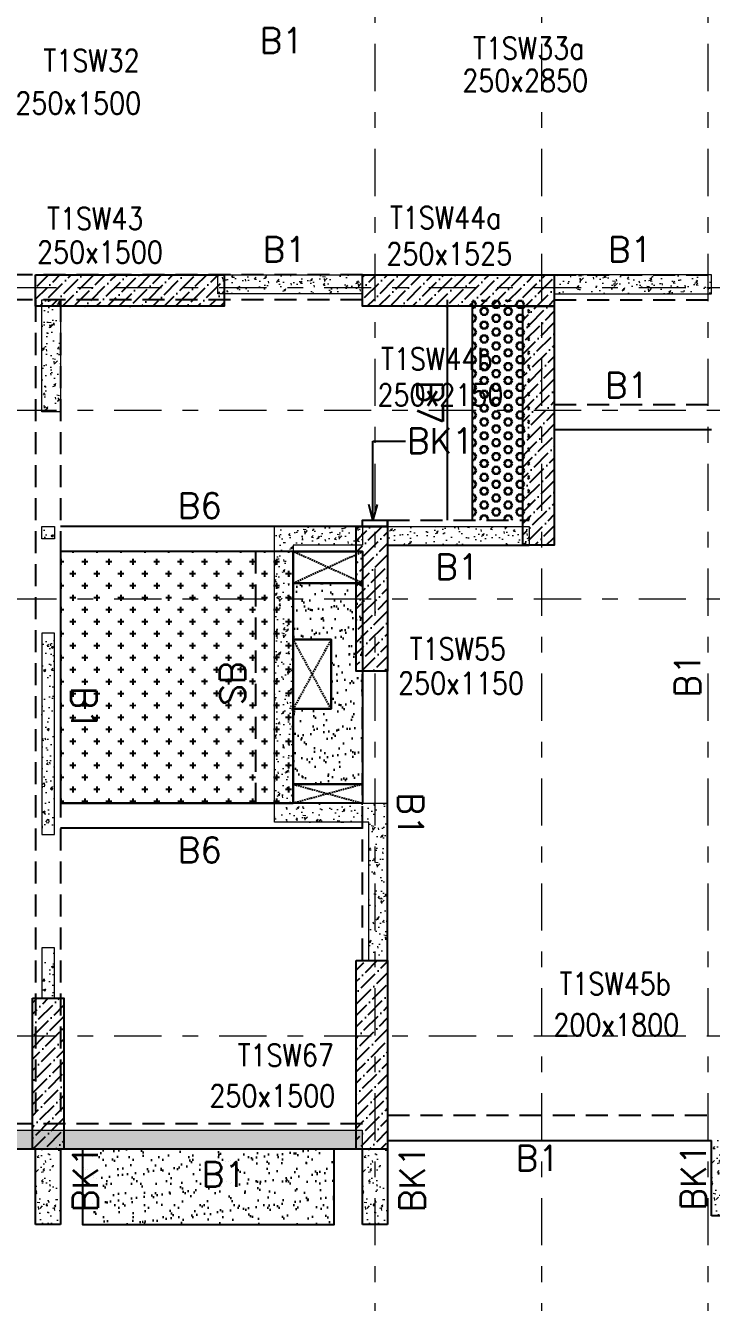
# Model space of a CAD drawing. Header units: millimetres. Extents: x 1078357 to 1340092, y -4684019 to -4550360.
# Drawn here: x 1121396 to 1126851, y -4590830 to -4580680 of the extents above; entities that cross this region are included whole.
import ezdxf

# ---------------------------------------------------------------- set-up
doc = ezdxf.new("R2010")
doc.units = ezdxf.units.MM
for name, pattern in [('CONTINOUS', [0]), ('DGN STYLE 7', [8.34, 3.75, -1.67, 1.25, -1.67]), ('HIDDEN', [0.375, 0.25, -0.125]), ('New Retail block$0$CONTINOUS', [0])]:
    doc.linetypes.add(name, pattern=pattern)
doc.layers.get('0').update_dxf_attribs({"lineweight": 0})
for name, color, linetype in [('DROP SLAB', 8, 'Continuous'), ('S-BEAM', 3, 'Continuous'), ('S-BEAM-IDEN', 6, 'Continuous'), ('S-COL_STOP', 12, 'Continuous'), ('S-CUTOUT', 8, 'Continuous'), ('S-SLAB-PROJECTION', 2, 'New Retail block$0$CONTINOUS'), ('S-SLAB-STOP', 8, 'New Retail block$0$CONTINOUS')]:
    doc.layers.add(name, color=color, linetype=linetype)
for name, color, linetype, lineweight in [('GRID LINE', 8, 'Continuous', 0), ('HATCH', 8, 'Continuous', 30), ('S-COL-IDEN', 30, 'Continuous', 25), ('S-NON STR RCC WALL', 8, 'Continuous', 0)]:
    doc.layers.add(name, color=color, linetype=linetype, lineweight=lineweight)
doc.styles.add('Roman', font='romans')
doc.styles.add('ROMANS', font='romans.shx', dxfattribs={"width": 0.85})
doc.dimstyles.new('HARESH', dxfattribs={"dimtxt": 150, "dimasz": 75, "dimexe": 0, "dimexo": 0, "dimgap": 25, "dimtad": 1, "dimdec": 0, "dimdsep": 46, "dimtxsty": 'Roman', "dimblk": 'OBLIQUE', "dimcen": 225, "dimdle": 25, "dimclrd": 2, "dimclre": 2, "dimclrt": 7, "dimadec": 8, "dimazin": 1, "dimtfac": 1, "dimtdec": 0, "dimtmove": 0, "dimatfit": 0, "dimfxl": 1, "dimlwd": -1, "dimlwe": -1, "dimarcsym": 0})
pattern_1 = [(50, (-5225719.91, 23613938.34), (182.184669, -15.93908554), [19.05, -209.55]), (355, (-5225719.9, 23613938.34), (-35.2434214, 191.0568452), [15.24, -167.6405842]), (100.4514447, (-5225704.73, 23613937.02), (146.9412471, 175.1177519), [16.1900088, -178.0902446]), (46.1842, (-5225719.9, 23613989.14), (271.0790409, -42.042328), [28.575, -314.325]), (96.6355576, (-5225697.32, 23613985.64), (237.404134, 247.4261246), [24.2850231, -267.1356082]), (351.1841512, (-5225719.9, 23613989.14), (237.404134, 247.4261246), [22.859967, -251.459732]), (21, (-5225694.51, 23613976.44), (151.6143913, -102.2651982), [19.05, -209.55]), (326, (-5225694.5, 23613976.44), (61.8020283, 184.1879661), [15.24, -167.64]), (71.451445, (-5225681.87, 23613967.92), (213.4164193, 81.9227689), [16.1900088, -178.0899376]), (37.5, (-5225719.91, 23613938.345), (3.08860325, 84.55503887), [0, -165.608, 0, -170.18, 0, -168.275]), (7.5, (-5225719.91, 23613938.345), (66.8196625, 100.18057482), [0, -97.028, 0, -161.798, 0, -64.135]), (327.5, (-5225776.55, 23613938.345), (135.59059517, -5.728744), [0, -63.5, 0, -198.12, 0, -262.89]), (317.5, (-5225801.95, 23613938.34), (148.1291814, 25.42649103), [0, -82.55, 0, -131.572, 0, -186.69])]
pattern_2 = [(45, (2236684.96, -9406181.02), (33.67596045, 123.4785217), [158.75, -31.75, 0, -31.75])]
pattern_3 = [(45, (2292446.56, -9444012.59), (33.67596045, 123.4785217), [158.75, -31.75, 0, -31.75])]

# ---------------------------------------------------------------- blocks, each defined once
blk = doc.blocks.new('_Oblique')
at = {"color": 0, "linetype": 'ByBlock', "lineweight": -2}
blk.add_line((-0.5, -0.5), (0.5, 0.5), dxfattribs=at)

msp = doc.modelspace()

# ---------------------------------------------------------------- hatches: boundary and pattern name
at = {"layer": 'DROP SLAB'}
h = msp.add_hatch(dxfattribs=at)
h.set_pattern_fill('CROSS', color=8, scale=15, angle=0.03079)
h.set_pattern_definition([(180.03079016, (-12025763.74, 51620167.61), (-95.19879988, -95.30117261), [47.625, -142.875]), (270.03079016, (-12025787.56, 51620191.41), (95.30117261, -95.19879988), [47.625, -142.875])])
h.paths.add_polyline_path([(1123525.4, -4584861.5), (1121675.4, -4584861.5), (1121675.4, -4586861.3), (1123525.4, -4586861.3)])
at = {"layer": 'HATCH', "ltscale": 1000}
h = msp.add_hatch(dxfattribs=at)
h.set_pattern_fill('HEX', color=8, scale=10, angle=180)
h.set_pattern_definition([(180, (-1078073.835, 4976331.894), (-7e-15, -54.99261315), [31.75, -63.5]), (300, (-1078073.835, 4976331.894), (47.625, 27.49630658), [31.75, -63.5]), (240, (-1078105.585, 4976331.894), (47.625, -27.49630658), [31.75, -63.5])])
h.paths.add_polyline_path([(1125400.2, -4584611.5), (1124950.2, -4584611.5), (1124950.6, -4582861.5), (1125400.6, -4582861.5)])
at = {"layer": 'HATCH'}
h = msp.add_hatch(dxfattribs=at)
h.set_pattern_fill('AR-SAND', color=8, scale=3, angle=359.97015)
h.set_pattern_definition([(37.47015413, (-3898307.76, 18781897.14), (-4.72361136, 146.8264517), [0, -115.824, 0, -129.54, 0, -123.825]), (7.4701541, (-3898307.76, 18781897.14), (134.9689868, 214.9772528), [0, -62.484, 0, -104.394, 0, -40.005]), (327.4701541, (-3898401.49, 18781897.19), (237.2979035, 0.3075449), [0, -38.1, 0, -137.16, 0, -179.07]), (317.4701541, (-3898401.49, 18781897.19), (229.1017424, 66.759465), [0, -19.05, 0, -89.916, 0, -102.87])])
h.paths.add_polyline_path([(1124075.4, -4586711.5), (1123525.4, -4586711.5), (1123525.4, -4586111.4), (1123825.4, -4586111.4), (1123825.4, -4585561.5), (1123525.4, -4585561.5), (1123525.4, -4585111.5), (1124075.4, -4585111.5)])
h = msp.add_hatch(dxfattribs=at)
h.set_pattern_fill('AR-SAND', color=8, scale=3, angle=179.97015)
h.set_pattern_definition([(37.47015413, (-3909182.55, 18781897.14), (-4.72361136, 146.8264517), [0, -115.824, 0, -129.54, 0, -123.825]), (7.4701541, (-3909182.55, 18781897.14), (134.9689868, 214.9772528), [0, -62.484, 0, -104.394, 0, -40.005]), (327.4701541, (-3909276.28, 18781897.19), (237.2979035, 0.3075449), [0, -38.1, 0, -137.16, 0, -179.07]), (317.4701541, (-3909276.28, 18781897.19), (229.1017424, 66.759465), [0, -19.05, 0, -89.916, 0, -102.87])])
h.paths.add_polyline_path([(1123850.4, -4589611.5), (1121850.4, -4589611.5), (1121850.4, -4590211.5), (1123850.4, -4590211.5)])
at = {"layer": 'S-COL_STOP', "lineweight": 25}
h = msp.add_hatch(dxfattribs=at)
h.set_pattern_fill('ANSI36', color=8, scale=20)
h.set_pattern_definition(pattern_3)
h.paths.add_polyline_path([(1121475.6, -4582661.5), (1122975.6, -4582661.5), (1122975.6, -4582911.5), (1121475.6, -4582911.5)])
h = msp.add_hatch(dxfattribs=at)
h.set_pattern_fill('ANSI36', color=8, scale=20)
h.set_pattern_definition(pattern_3)
h.paths.add_polyline_path([(1124075.6, -4582661.5), (1125600.6, -4582661.5), (1125600.6, -4582911.5), (1124075.6, -4582911.5)])
h = msp.add_hatch(dxfattribs=at)
h.set_pattern_fill('ANSI36', color=8, scale=20)
h.set_pattern_definition(pattern_3)
h.paths.add_polyline_path([(1125350.6, -4582911.5), (1125600.6, -4582911.5), (1125600.6, -4584811.5), (1125350.6, -4584811.5)])
h = msp.add_hatch(dxfattribs=at)
h.set_pattern_fill('ANSI36', color=8, scale=20)
h.set_pattern_definition(pattern_2)
h.paths.add_polyline_path([(1124025.6, -4584661.5), (1124275.6, -4584661.5), (1124275.6, -4585811.5), (1124025.6, -4585811.5)])
h = msp.add_hatch(dxfattribs=at)
h.set_pattern_fill('ANSI36', color=8, scale=20)
h.set_pattern_definition(pattern_2)
h.paths.add_polyline_path([(1124025.6, -4588111.5), (1124275.6, -4588111.5), (1124275.6, -4589611.5), (1124025.6, -4589611.5)])
h = msp.add_hatch(dxfattribs=at)
h.set_pattern_fill('ANSI36', color=8, scale=20)
h.set_pattern_definition(pattern_3)
h.paths.add_polyline_path([(1121700.6, -4588411.5), (1121700.6, -4589611.3), (1121450.6, -4589611.3), (1121450.6, -4588411.5)])
at = {"layer": 'S-NON STR RCC WALL'}
h = msp.add_hatch(dxfattribs=at)
h.set_pattern_fill('AR-CONC', color=256, angle=180)
h.set_pattern_definition([(50, (-5232784.65, 23613938.34), (182.184669, -15.93908554), [19.05, -209.55]), (355, (-5232784.65, 23613938.34), (-35.2434214, 191.0568452), [15.24, -167.6405842]), (100.4514447, (-5232769.47, 23613937.01), (146.9412471, 175.1177519), [16.1900088, -178.0902446]), (46.1842, (-5232784.65, 23613989.14), (271.0790409, -42.042328), [28.575, -314.325]), (96.6355576, (-5232762.06, 23613985.63), (237.404134, 247.4261246), [24.2850231, -267.1356082]), (351.1841512, (-5232784.65, 23613989.14), (237.404134, 247.4261246), [22.859967, -251.459732]), (21, (-5232759.25, 23613976.44), (151.6143913, -102.2651982), [19.05, -209.55]), (326, (-5232759.25, 23613976.44), (61.8020283, 184.1879661), [15.24, -167.64]), (71.451445, (-5232746.62, 23613967.92), (213.4164193, 81.9227689), [16.1900088, -178.0899376]), (37.5, (-5232784.653, 23613938.34), (3.08860325, 84.55503887), [0, -165.608, 0, -170.18, 0, -168.275]), (7.5, (-5232784.65, 23613938.34), (66.8196625, 100.18057482), [0, -97.028, 0, -161.798, 0, -64.135]), (327.5, (-5232841.295, 23613938.34), (135.59059517, -5.728744), [0, -63.5, 0, -198.12, 0, -262.89]), (317.5, (-5232866.7, 23613938.34), (148.1291814, 25.42649103), [0, -82.55, 0, -131.572, 0, -186.69])])
h.paths.add_polyline_path([(1122925.4, -4582661.5), (1124075.4, -4582661.5), (1124075.4, -4582811.5), (1122925.4, -4582811.5)])
h = msp.add_hatch(dxfattribs=at)
h.set_pattern_fill('AR-CONC', color=256)
h.set_pattern_definition([(50, (-6322944.62, 28298007.53), (182.184669, -15.93908554), [19.05, -209.55]), (355, (-6322944.62, 28298007.53), (-35.2434214, 191.0568452), [15.24, -167.6405842]), (100.4514447, (-6322929.44, 28298006.2), (146.9412471, 175.1177519), [16.1900088, -178.0902446]), (46.1842, (-6322944.62, 28298058.33), (271.0790409, -42.042328), [28.575, -314.325]), (96.6355576, (-6322922.03, 28298054.83), (237.404134, 247.4261246), [24.2850231, -267.1356082]), (351.1841512, (-6322944.62, 28298058.33), (237.404134, 247.4261246), [22.859967, -251.459732]), (21, (-6322919.22, 28298045.63), (151.6143913, -102.2651982), [19.05, -209.55]), (326, (-6322919.22, 28298045.63), (61.8020283, 184.1879661), [15.24, -167.64]), (71.451445, (-6322906.59, 28298037.11), (213.4164193, 81.9227689), [16.1900088, -178.0899376]), (37.5, (-6322944.623, 28298007.53), (3.08860325, 84.55503887), [0, -165.608, 0, -170.18, 0, -168.275]), (7.5, (-6322944.62, 28298007.53), (66.8196625, 100.18057482), [0, -97.028, 0, -161.798, 0, -64.135]), (327.5, (-6323001.265, 28298007.53), (135.59059517, -5.72874399), [0, -63.5, 0, -198.12, 0, -262.89]), (317.5, (-6323026.67, 28298007.53), (148.1291814, 25.42649103), [0, -82.55, 0, -131.572, 0, -186.69])])
h.paths.add_polyline_path([(1126850.4, -4582661.4), (1125600.3, -4582661.4), (1125600.3, -4582811.4), (1126850.4, -4582811.4)])
h = msp.add_hatch(dxfattribs=at)
h.set_pattern_fill('AR-CONC', color=256, angle=180)
h.set_pattern_definition([(50, (-6330009.37, 28294667.5), (182.184669, -15.93908554), [19.05, -209.55]), (355, (-6330009.37, 28294667.5), (-35.2434214, 191.0568452), [15.24, -167.6405842]), (100.4514447, (-6329994.19, 28294666.17), (146.9412471, 175.1177519), [16.1900088, -178.0902446]), (46.1842, (-6330009.37, 28294718.3), (271.0790409, -42.042328), [28.575, -314.325]), (96.6355576, (-6329986.78, 28294714.8), (237.404134, 247.4261246), [24.2850231, -267.1356082]), (351.1841512, (-6330009.37, 28294718.3), (237.404134, 247.4261246), [22.859967, -251.459732]), (21, (-6329983.97, 28294705.6), (151.6143913, -102.2651982), [19.05, -209.55]), (326, (-6329983.97, 28294705.6), (61.8020283, 184.1879661), [15.24, -167.64]), (71.451445, (-6329971.33, 28294697.08), (213.4164193, 81.9227689), [16.1900088, -178.0899376]), (37.5, (-6330009.37, 28294667.5), (3.08860325, 84.55503887), [0, -165.608, 0, -170.18, 0, -168.275]), (7.5, (-6330009.37, 28294667.5), (66.8196625, 100.18057482), [0, -97.028, 0, -161.798, 0, -64.135]), (327.5, (-6330066.01, 28294667.5), (135.59059517, -5.72874399), [0, -63.5, 0, -198.12, 0, -262.89]), (317.5, (-6330091.41, 28294667.5), (148.1291814, 25.42649103), [0, -82.55, 0, -131.572, 0, -186.69])])
h.paths.add_polyline_path([(1121525.4, -4582861.5), (1121675.4, -4582861.5), (1121675.4, -4583751.4), (1121525.4, -4583751.4)])
h = msp.add_hatch(dxfattribs=at)
h.set_pattern_fill('AR-CONC', color=256, angle=180)
h.set_pattern_definition([(50, (2218800.31, -9075725.49), (182.184669, -15.9390855), [19.05, -209.55]), (355, (2218800.31, -9075725.49), (-35.2434214, 191.056845), [15.24, -167.640584]), (100.4514447, (2218815.5, -9075726.82), (146.941247, 175.117752), [16.190009, -178.0902446]), (46.1842, (2218800.31, -9075674.69), (271.079041, -42.042328), [28.575, -314.325]), (96.6355576, (2218822.9, -9075678.2), (237.404134, 247.426125), [24.285023, -267.135608]), (351.184151, (2218800.3, -9075674.7), (237.404134, 247.426125), [22.859967, -251.459732]), (21, (2218825.71, -9075687.39), (151.6143913, -102.265198), [19.05, -209.55]), (326, (2218825.71, -9075687.39), (61.802028, 184.187966), [15.24, -167.64]), (71.451445, (2218838.35, -9075695.91), (213.416419, 81.922769), [16.190009, -178.0899376]), (37.5, (2218800.31, -9075725.49), (3.08860325, 84.5550389), [0, -165.608, 0, -170.18, 0, -168.275]), (7.5, (2218800.31, -9075725.49), (66.8196625, 100.1805748), [0, -97.028, 0, -161.798, 0, -64.135]), (327.5, (2218743.67, -9075725.49), (135.5905952, -5.728744), [0, -63.5, 0, -198.12, 0, -262.89]), (317.5, (2218718.27, -9075725.49), (148.1291814, 25.426491), [0, -82.55, 0, -131.572, 0, -186.69])])
h.paths.add_polyline_path([(1121525.4, -4584661.3), (1121625.4, -4584661.3), (1121625.4, -4584761.3), (1121525.4, -4584761.3)])
h = msp.add_hatch(dxfattribs=at)
h.set_pattern_fill('AR-CONC', color=256)
h.set_pattern_definition(pattern_1)
h.paths.add_polyline_path([(1123375.4, -4587011.3), (1123375.4, -4584661.3), (1124075.4, -4584661.3), (1124075.4, -4584811.3), (1123525.4, -4584811.3), (1123525.4, -4586861.3), (1124275.4, -4586861.3), (1124275.4, -4588111.4), (1124125.4, -4588111.4), (1124125.4, -4587011.3)])
h = msp.add_hatch(dxfattribs=at)
h.set_pattern_fill('AR-CONC', color=256)
h.set_pattern_definition(pattern_1)
h.paths.add_polyline_path([(1125400.4, -4584811.3), (1124275.4, -4584811.3), (1124275.4, -4584661.3), (1125400.4, -4584661.3)])
h = msp.add_hatch(dxfattribs=at)
h.set_pattern_fill('AR-CONC', color=256, angle=180)
h.set_pattern_definition([(50, (2218813.53, -9074360.82), (182.184669, -15.9390855), [19.05, -209.55]), (355, (2218813.53, -9074360.82), (-35.2434214, 191.056845), [15.24, -167.640584]), (100.4514447, (2218828.7, -9074362.15), (146.941247, 175.117752), [16.190009, -178.0902446]), (46.1842, (2218813.53, -9074310.02), (271.079041, -42.042328), [28.575, -314.325]), (96.6355576, (2218836.12, -9074313.53), (237.404134, 247.426125), [24.285023, -267.135608]), (351.184151, (2218813.53, -9074310.02), (237.404134, 247.426125), [22.859967, -251.459732]), (21, (2218838.93, -9074322.72), (151.6143913, -102.265198), [19.05, -209.55]), (326, (2218838.93, -9074322.72), (61.802028, 184.187966), [15.24, -167.64]), (71.451445, (2218851.56, -9074331.24), (213.416419, 81.922769), [16.190009, -178.0899376]), (37.5, (2218813.527, -9074360.82), (3.08860325, 84.5550389), [0, -165.608, 0, -170.18, 0, -168.275]), (7.5, (2218813.53, -9074360.82), (66.8196625, 100.1805748), [0, -97.028, 0, -161.798, 0, -64.135]), (327.5, (2218756.885, -9074360.82), (135.5905952, -5.728744), [0, -63.5, 0, -198.12, 0, -262.89]), (317.5, (2218731.48, -9074360.82), (148.1291814, 25.426491), [0, -82.55, 0, -131.572, 0, -186.69])])
h.paths.add_polyline_path([(1121525.4, -4587111.3), (1121625.4, -4587111.3), (1121625.4, -4585511.3), (1121525.4, -4585511.3)])
h = msp.add_hatch(dxfattribs=at)
h.set_pattern_fill('AR-CONC', color=256, angle=180)
h.set_pattern_definition([(50, (1121588.81, -4390341.64), (182.18467, -15.93909), [19.05, -209.55]), (355, (1121588.81, -4390341.64), (-35.24342, 191.05685), [15.24, -167.64058]), (100.45144, (1121604, -4390342.96), (146.94125, 175.11775), [16.19001, -178.09024]), (46.1842, (1121588.8, -4390290.84), (271.07904, -42.04233), [28.575, -314.325]), (96.63556, (1121611.4, -4390294.34), (237.40413, 247.42612), [24.28502, -267.1356]), (351.18415, (1121588.8, -4390290.84), (237.40413, 247.42612), [22.85997, -251.45973]), (21, (1121614.21, -4390303.54), (151.61439, -102.2652), [19.05, -209.55]), (326, (1121614.21, -4390303.54), (61.80203, 184.18797), [15.24, -167.64]), (71.45144, (1121626.85, -4390312.06), (213.41642, 81.92277), [16.19001, -178.08994]), (37.5, (1121588.81, -4390341.636), (3.088603, 84.555039), [0, -165.608, 0, -170.18, 0, -168.275]), (7.5, (1121588.81, -4390341.64), (66.819663, 100.180575), [0, -97.028, 0, -161.798, 0, -64.135]), (327.5, (1121532.17, -4390341.636), (135.590595, -5.728744), [0, -63.5, 0, -198.12, 0, -262.89]), (317.5, (1121506.77, -4390341.64), (148.12918, 25.42649), [0, -82.55, 0, -131.572, 0, -186.69])])
h.paths.add_polyline_path([(1121525.4, -4588411.8), (1121625.4, -4588411.8), (1121625.4, -4588011.3), (1121525.4, -4588011.3)])
h = msp.add_hatch(dxfattribs=at)
h.set_pattern_fill('AR-CONC', color=256)
h.set_pattern_definition([(50, (-6322944.62, 28297957.53), (182.184669, -15.93908554), [19.05, -209.55]), (355, (-6322944.62, 28297957.53), (-35.2434214, 191.0568452), [15.24, -167.6405842]), (100.4514447, (-6322929.44, 28297956.2), (146.9412471, 175.1177519), [16.1900088, -178.0902446]), (46.1842, (-6322944.62, 28298008.33), (271.0790409, -42.042328), [28.575, -314.325]), (96.6355576, (-6322922.03, 28298004.83), (237.404134, 247.4261246), [24.2850231, -267.1356082]), (351.1841512, (-6322944.62, 28298008.33), (237.404134, 247.4261246), [22.859967, -251.459732]), (21, (-6322919.22, 28297995.63), (151.6143913, -102.2651982), [19.05, -209.55]), (326, (-6322919.22, 28297995.63), (61.8020283, 184.1879661), [15.24, -167.64]), (71.451445, (-6322906.59, 28297987.11), (213.4164193, 81.9227689), [16.1900088, -178.0899376]), (37.5, (-6322944.623, 28297957.53), (3.08860325, 84.55503887), [0, -165.608, 0, -170.18, 0, -168.275]), (7.5, (-6322944.62, 28297957.53), (66.8196625, 100.18057482), [0, -97.028, 0, -161.798, 0, -64.135]), (327.5, (-6323001.265, 28297957.53), (135.59059517, -5.72874399), [0, -63.5, 0, -198.12, 0, -262.89]), (317.5, (-6323026.67, 28297957.53), (148.1291814, 25.42649103), [0, -82.55, 0, -131.572, 0, -186.69])])
h.paths.add_polyline_path([(1124072.5, -4589611.3), (1119075.4, -4589611.3), (1119075.4, -4589461.3), (1124072.5, -4589461.3)])
h = msp.add_hatch(dxfattribs=at)
h.set_pattern_fill('AR-CONC', color=256, angle=180)
h.set_pattern_definition([(50, (-8503321.86, 37649565.84), (182.184669, -15.93908554), [19.05, -209.55]), (355, (-8503321.86, 37649565.84), (-35.2434214, 191.0568452), [15.24, -167.6405842]), (100.4514447, (-8503306.68, 37649564.51), (146.9412471, 175.1177519), [16.1900088, -178.0902446]), (46.1842, (-8503321.86, 37649616.64), (271.0790409, -42.0423279), [28.575, -314.325]), (96.6355576, (-8503299.27, 37649613.14), (237.404134, 247.4261246), [24.2850231, -267.1356082]), (351.1841512, (-8503321.86, 37649616.64), (237.404134, 247.4261246), [22.859967, -251.459732]), (21, (-8503296.46, 37649603.94), (151.61439127, -102.2651982), [19.05, -209.55]), (326, (-8503296.46, 37649603.94), (61.80202835, 184.1879661), [15.24, -167.64]), (71.451445, (-8503283.83, 37649595.42), (213.4164193, 81.9227689), [16.1900088, -178.0899376]), (37.5, (-8503321.86, 37649565.84), (3.08860325, 84.55503887), [0, -165.608, 0, -170.18, 0, -168.275]), (7.5, (-8503321.86, 37649565.84), (66.81966251, 100.18057482), [0, -97.028, 0, -161.798, 0, -64.135]), (327.5, (-8503378.503, 37649565.84), (135.59059517, -5.72874399), [0, -63.5, 0, -198.12, 0, -262.89]), (317.5, (-8503403.9, 37649565.84), (148.1291814, 25.42649103), [0, -82.55, 0, -131.572, 0, -186.69])])
h.paths.add_polyline_path([(1127050.4, -4589541.4), (1126850.4, -4589541.4), (1126850.4, -4590141.4), (1127050.4, -4590141.4), (1127050.4, -4590141.4), (1127050.4, -4589541.5)], is_closed=False)
h = msp.add_hatch(dxfattribs=at)
h.set_pattern_fill('AR-CONC', color=256, angle=180)
h.set_pattern_definition([(50, (-8508696.85, 37649495.84), (182.184669, -15.93908554), [19.05, -209.55]), (355, (-8508696.85, 37649495.84), (-35.2434214, 191.0568452), [15.24, -167.6405842]), (100.4514447, (-8508681.66, 37649494.51), (146.9412471, 175.1177519), [16.1900088, -178.0902446]), (46.1842, (-8508696.85, 37649546.64), (271.0790409, -42.0423279), [28.575, -314.325]), (96.6355576, (-8508674.26, 37649543.14), (237.404134, 247.4261246), [24.2850231, -267.1356082]), (351.1841512, (-8508696.85, 37649546.64), (237.404134, 247.4261246), [22.859967, -251.459732]), (21, (-8508671.45, 37649533.94), (151.61439127, -102.2651982), [19.05, -209.55]), (326, (-8508671.45, 37649533.94), (61.80202835, 184.1879661), [15.24, -167.64]), (71.451445, (-8508658.81, 37649525.42), (213.4164193, 81.9227689), [16.1900088, -178.0899376]), (37.5, (-8508696.846, 37649495.84), (3.08860325, 84.55503887), [0, -165.608, 0, -170.18, 0, -168.275]), (7.5, (-8508696.85, 37649495.84), (66.81966251, 100.18057482), [0, -97.028, 0, -161.798, 0, -64.135]), (327.5, (-8508753.49, 37649495.84), (135.59059517, -5.72874399), [0, -63.5, 0, -198.12, 0, -262.89]), (317.5, (-8508778.89, 37649495.84), (148.1291814, 25.42649103), [0, -82.55, 0, -131.572, 0, -186.69])])
h.paths.add_polyline_path([(1121675.4, -4589611.4), (1121475.4, -4589611.4), (1121475.4, -4590211.4), (1121675.4, -4590211.4), (1121675.4, -4590211.4), (1121675.4, -4589611.5)], is_closed=False)
h = msp.add_hatch(dxfattribs=at)
h.set_pattern_fill('AR-CONC', color=256, angle=180)
h.set_pattern_definition([(50, (-8506096.85, 37649495.84), (182.184669, -15.93908554), [19.05, -209.55]), (355, (-8506096.85, 37649495.84), (-35.2434214, 191.0568452), [15.24, -167.6405842]), (100.4514447, (-8506081.66, 37649494.51), (146.9412471, 175.1177519), [16.1900088, -178.0902446]), (46.1842, (-8506096.85, 37649546.64), (271.0790409, -42.0423279), [28.575, -314.325]), (96.6355576, (-8506074.26, 37649543.14), (237.404134, 247.4261246), [24.2850231, -267.1356082]), (351.1841512, (-8506096.85, 37649546.64), (237.404134, 247.4261246), [22.859967, -251.459732]), (21, (-8506071.45, 37649533.94), (151.61439127, -102.2651982), [19.05, -209.55]), (326, (-8506071.45, 37649533.94), (61.80202835, 184.1879661), [15.24, -167.64]), (71.451445, (-8506058.81, 37649525.42), (213.4164193, 81.9227689), [16.1900088, -178.0899376]), (37.5, (-8506096.846, 37649495.84), (3.08860325, 84.55503887), [0, -165.608, 0, -170.18, 0, -168.275]), (7.5, (-8506096.85, 37649495.84), (66.81966251, 100.18057482), [0, -97.028, 0, -161.798, 0, -64.135]), (327.5, (-8506153.49, 37649495.84), (135.59059517, -5.72874399), [0, -63.5, 0, -198.12, 0, -262.89]), (317.5, (-8506178.89, 37649495.84), (148.1291814, 25.42649103), [0, -82.55, 0, -131.572, 0, -186.69])])
h.paths.add_polyline_path([(1124275.4, -4589611.4), (1124075.4, -4589611.4), (1124075.4, -4590211.4), (1124275.4, -4590211.4), (1124275.4, -4590211.4), (1124275.4, -4589611.5)], is_closed=False)

# ---------------------------------------------------------------- linework, layer by layer
at = {"layer": 'GRID LINE', "linetype": 'DGN STYLE 7', "ltscale": 100, "elevation": 0}
for points in [[(1124175.4, -4592877.8), (1124175.4, -4570606.9)], [(1125500.4, -4592877.8), (1125500.4, -4570606.9)], [(1126825.4, -4592877.8), (1126825.4, -4570606.9)], [(1111260.2, -4582761.5), (1206623.6, -4582761.5)], [(1111260.2, -4583736.5), (1206623.6, -4583736.5)], [(1111260.2, -4585236.5), (1206623.6, -4585236.5)], [(1111260.2, -4588711.5), (1206623.6, -4588711.5)]]:
    msp.add_lwpolyline(points, dxfattribs=at)
at = {"layer": 'S-BEAM', "linetype": 'HIDDEN', "ltscale": 700}
for p, q in [((1124075.4, -4582661.5, 0), (1116525.4, -4582661.5, 0)), ((1125600.3, -4582661.4, 0), (1126850.4, -4582661.4, 0)), ((1124075.4, -4582861.5, 0), (1119075.4, -4582861.5, 0)), ((1121475.4, -4582861.5, 0), (1121475.4, -4589311.4, 0)), ((1121675.4, -4582861.5, 0), (1121675.4, -4589311.4, 0)), ((1125600.3, -4582861.4, 0), (1126850.4, -4582861.4, 0)), ((1125600.3, -4583691.5, 0), (1126850.4, -4583691.5, 0)), ((1124275.4, -4584611.5, 0), (1125400.6, -4584611.5, 0)), ((1123225.4, -4584861.5, 0), (1123225.4, -4586861.3, 0)), ((1124075.4, -4588111.4, 0), (1124075.4, -4585811.4, 0)), ((1124275.3, -4589341.5, 0), (1126850.6, -4589341.5, 0)), ((1124075.4, -4589411.4, 0), (1119075.4, -4589411.4, 0))]:
    msp.add_line(p, q, dxfattribs=at)
at = {"layer": 'S-BEAM', "ltscale": 700}
for p, q in [((1124750.3, -4584611.5, 0), (1124750.3, -4582861.5, 0)), ((1124075.3, -4584661.5, 0), (1121675.5, -4584661.5, 0)), ((1124075.5, -4587061.3, 0), (1121675.5, -4587061.3, 0))]:
    msp.add_line(p, q, dxfattribs=at)
at = {"layer": 'S-BEAM', "linetype": 'Continuous', "ltscale": 700}
for p, q in [((1124950.3, -4584611.5, 0), (1124950.3, -4582872.1, 0)), ((1125600.3, -4583891.5, 0), (1126850.4, -4583891.5, 0)), ((1124275.4, -4584661.3, 0), (1124275.4, -4584611.3, 0)), ((1124075.3, -4584861.5, 0), (1121675.5, -4584861.5, 0)), ((1123525.4, -4586861.3, 0), (1123525.4, -4584861.5, 0)), ((1124075.5, -4586861.3, 0), (1121675.5, -4586861.3, 0)), ((1124275.3, -4589541.5, 0), (1126850.4, -4589541.5, 0))]:
    msp.add_line(p, q, dxfattribs=at)
at = {"layer": 'S-BEAM', "linetype": 'ByBlock', "ltscale": 700}
msp.add_line((1123525.4, -4584861.5, 0), (1123525.4, -4586861.3, 0), dxfattribs=at)
at = {"layer": 'S-BEAM', "linetype": 'CONTINOUS', "ltscale": 700}
for p, q in [((1124275.4, -4584811.5, 0), (1125400.6, -4584811.5, 0)), ((1124275.4, -4588111.4, 0), (1124275.4, -4585811.4, 0)), ((1126850.4, -4590141.5, 0), (1126850.4, -4589541.5, 0)), ((1124075.4, -4589611.4, 0), (1119075.4, -4589611.4, 0)), ((1121475.4, -4590211.5, 0), (1121475.4, -4589611.5, 0)), ((1121675.4, -4589611.5, 0), (1121675.4, -4590211.5, 0)), ((1124075.4, -4590211.5, 0), (1124075.4, -4589611.5, 0)), ((1124275.4, -4589611.5, 0), (1124275.4, -4590211.5, 0)), ((1127050.4, -4590141.5, 0), (1126850.4, -4590141.5, 0)), ((1121675.4, -4590211.5, 0), (1121475.4, -4590211.5, 0)), ((1124275.4, -4590211.5, 0), (1124075.4, -4590211.5, 0))]:
    msp.add_line(p, q, dxfattribs=at)
at = {"layer": 'S-BEAM', "linetype": 'Continuous', "ltscale": 700, "elevation": 0}
msp.add_lwpolyline([(1124275.4, -4584661.3), (1124075.4, -4584661.3), (1124075.4, -4584611.1), (1124275.4, -4584611.1)], close=True, dxfattribs=at)
at = {"layer": 'S-COL_STOP', "lineweight": 25, "elevation": 0}
for points in [[(1121475.6, -4582661.5), (1122975.6, -4582661.5), (1122975.6, -4582911.5), (1121475.6, -4582911.5)], [(1124075.6, -4582661.5), (1125600.6, -4582661.5), (1125600.6, -4582911.5), (1124075.6, -4582911.5)], [(1125350.6, -4582911.5), (1125600.6, -4582911.5), (1125600.6, -4584811.5), (1125350.6, -4584811.5)], [(1124025.6, -4584661.5), (1124275.6, -4584661.5), (1124275.6, -4585811.5), (1124025.6, -4585811.5)], [(1124025.6, -4588111.5), (1124275.6, -4588111.5), (1124275.6, -4589611.5), (1124025.6, -4589611.5)], [(1121450.6, -4588411.5), (1121700.6, -4588411.5), (1121700.6, -4589611.3), (1121450.6, -4589611.3)]]:
    msp.add_lwpolyline(points, close=True, dxfattribs=at)
at = {"layer": 'S-CUTOUT', "linetype": 'HIDDEN', "ltscale": 50}
for p, q in [((1124075.4, -4585111.5, 0), (1123525.4, -4584861.5, 0)), ((1123525.4, -4585111.5, 0), (1124075.2, -4584861.5, 0)), ((1123825.4, -4586111.5, 0), (1123525.4, -4585561.5, 0)), ((1123825.4, -4585561.5, 0), (1123525.4, -4586111.4, 0)), ((1124075.4, -4586711.5, 0), (1123525.4, -4586861.3, 0)), ((1123525.4, -4586711.5, 0), (1124074.5, -4586861.3, 0))]:
    msp.add_line(p, q, dxfattribs=at)
at = {"layer": 'S-CUTOUT', "linetype": 'CONTINOUS', "ltscale": 500, "elevation": 0}
for points in [[(1124075.2, -4585111.5), (1123525.4, -4585111.5), (1123525.4, -4584861.6), (1124075.2, -4584861.6)], [(1123825.4, -4586111.5), (1123525.4, -4586111.5), (1123525.4, -4585561.5), (1123825.4, -4585561.5)], [(1124075.4, -4586861.3), (1123525.4, -4586861.3), (1123525.4, -4586711.5), (1124075.4, -4586711.5)]]:
    msp.add_lwpolyline(points, close=True, dxfattribs=at)
at = {"layer": 'S-NON STR RCC WALL', "ltscale": 700, "elevation": 0}
for points in [[(1122925.4, -4582661.5), (1124075.4, -4582661.5), (1124075.4, -4582811.5), (1122925.4, -4582811.5)], [(1121525.4, -4582861.5), (1121675.4, -4582861.5), (1121675.4, -4583751.4), (1121525.4, -4583751.4)], [(1121525.4, -4584661.3), (1121625.4, -4584661.3), (1121625.4, -4584761.3), (1121525.4, -4584761.3)], [(1121525.4, -4587111.3), (1121625.4, -4587111.3), (1121625.4, -4585511.3), (1121525.4, -4585511.3)]]:
    msp.add_lwpolyline(points, close=True, dxfattribs=at)
at = {"layer": 'S-NON STR RCC WALL', "elevation": 0}
for points in [[(1126850.4, -4582661.4), (1125600.3, -4582661.4), (1125600.3, -4582811.4), (1126850.4, -4582811.4)], [(1123375.4, -4587011.3), (1123375.4, -4584661.3), (1124075.4, -4584661.3), (1124075.4, -4584811.3), (1123525.4, -4584811.3), (1123525.4, -4586861.3), (1124275.4, -4586861.3), (1124275.4, -4588111.4), (1124125.4, -4588111.4), (1124125.4, -4587011.3)], [(1125400.4, -4584811.3), (1124275.4, -4584811.3), (1124275.4, -4584661.3), (1125400.4, -4584661.3)], [(1121525.4, -4588411.8), (1121625.4, -4588411.8), (1121625.4, -4588011.3), (1121525.4, -4588011.3)], [(1124072.5, -4589611.3), (1119075.4, -4589611.3), (1119075.4, -4589461.3), (1124072.5, -4589461.3)]]:
    msp.add_lwpolyline(points, close=True, dxfattribs=at)
at = {"layer": 'S-SLAB-PROJECTION', "elevation": 0}
msp.add_lwpolyline([(1123850.4, -4589611.5), (1121850.4, -4589611.5), (1121850.4, -4590211.5), (1123850.4, -4590211.5)], close=True, dxfattribs=at)
at = {"layer": 'S-SLAB-STOP', "linetype": 'CONTINOUS', "ltscale": 500, "elevation": 0}
msp.add_lwpolyline([(1123525.4, -4584861.5), (1121675.4, -4584861.5), (1121675.4, -4586861.3), (1123525.4, -4586861.3)], close=True, dxfattribs=at)
at = {"layer": 'S-SLAB-STOP', "color": 8, "ltscale": 1000, "elevation": 0}
msp.add_lwpolyline([(1124075.4, -4586711.5), (1123525.4, -4586711.5), (1123525.4, -4586111.4), (1123825.4, -4586111.4), (1123825.4, -4585561.5), (1123525.4, -4585561.5), (1123525.4, -4585111.5), (1124075.4, -4585111.5), (1124075.4, -4586711.5)], dxfattribs=at)

# ---------------------------------------------------------------- texts
at = {"layer": 'S-BEAM-IDEN', "linetype": 'HIDDEN', "ltscale": 500, "style": 'ROMANS'}
for rotation, p in [(359.99906, (1123256.7, -4580898.7, -2.7)), (359.99906, (1123280.3, -4582559.6, -2.7)), (359.99906, (1126026.7, -4582559.6, -2.7)), (359.99906, (1126002.4, -4583639.3, -2.7)), (359.99906, (1124653.4, -4585082.6, -2.7)), (269.99906, (1121759.3, -4585932.8, -2.7)), (269.99906, (1124359.3, -4586775.7, -2.7)), (359.99906, (1125291.2, -4589783.4, -2.7)), (0.00094, (1122796.5, -4589911.8, -2.7))]:
    msp.add_text('B1', height=200, rotation=rotation, dxfattribs=at).set_placement(p)
at = {"layer": 'S-BEAM-IDEN', "linetype": 'Continuous', "ltscale": 700, "style": 'ROMANS'}
for s, rotation, p in [('B7', 269.99906, (1124513.6, -4583502.9, -2.7)), ('BK1', 0.00094, (1124428.5, -4584080.7, -2.7)), ('B6', 359.99906, (1122605.9, -4584596.2, -2.7)), ('SB', 90.00094, (1123141.6, -4586085.7, -2.7)), ('B1', 89.99906, (1126759.6, -4586020.9, -2.7)), ('B6', 359.99906, (1122605.9, -4587333.4, -2.7))]:
    msp.add_text(s, height=200, rotation=rotation, dxfattribs=at).set_placement(p)
at = {"layer": 'S-BEAM-IDEN', "linetype": 'CONTINOUS', "ltscale": 700, "style": 'ROMANS'}
for p in [(1126805.8, -4590098.7, 50), (1121971.1, -4590111.1, 50), (1124571.1, -4590111.1, 50)]:
    msp.add_text('BK1', height=200, rotation=90, dxfattribs=at).set_placement(p)
at = {"layer": 'S-COL-IDEN', "linetype": 'Continuous', "style": 'ROMANS', "width": 0.85}
for s, p in [('T1SW33a', (1124954.8, -4580947.7, -320.4)), ('T1SW32', (1121538.9, -4581046.1, -320.4)), ('250x2850', (1124869, -4581205.2, -320.4)), ('250x1500', (1121315, -4581383.7, -320.4)), ('T1SW43', (1121568.2, -4582302.3, -320.4)), ('T1SW44a', (1124294.4, -4582294.8, 0)), ('250x1500', (1121487.8, -4582568.4, -320.4)), ('250x1525', (1124265.3, -4582581.9, -2.7)), ('T1SW44b', (1124223.8, -4583417, 0)), ('250x2150', (1124194.7, -4583704.1, -2.7)), ('T1SW55', (1124451.8, -4585721.5, -320.4)), ('250x1150', (1124358.9, -4585995.1, -320.4)), ('T1SW45b', (1125642.5, -4588383.6, 0)), ('200x1800', (1125593.4, -4588710.8, 0)), ('T1SW67', (1123083, -4588952.7, -320.4)), ('250x1500', (1122858.1, -4589274.6, -320.4))]:
    msp.add_text(s, height=175, dxfattribs=at).set_placement(p)

# ---------------------------------------------------------------- leaders
at = {"layer": 'S-BEAM-IDEN', "linetype": 'Continuous', "ltscale": 700}
msp.add_leader([(1124158.9, -4584611.1, 0), (1124158.9, -4583982.9, 0), (1124417.7, -4583982.9, 0)], dimstyle='HARESH', override={"dimasz": 125, "dimgap": 25, "dimtad": 0, "dimclrd": 256, "dimldrblk": 'Open30'}, dxfattribs=at)

doc.saveas('drawing.dxf')
